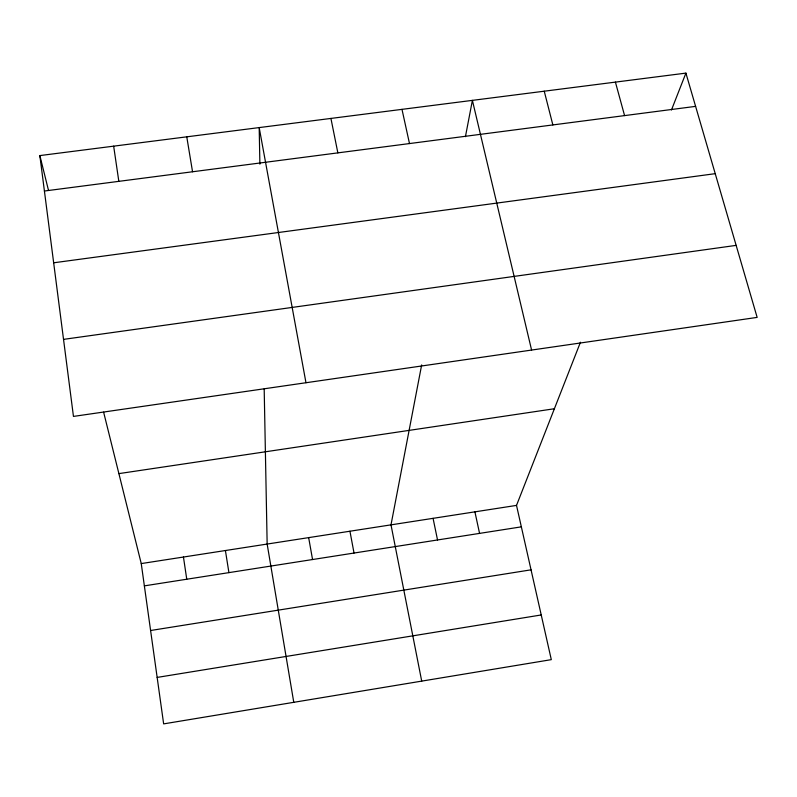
<?xml version="1.0" encoding="UTF-8"?>
<svg xmlns="http://www.w3.org/2000/svg" width="797" height="797" viewBox="0 0 797 797"><rect width="100%" height="100%" fill="white"/><g stroke="black" fill="none" stroke-linecap="round" stroke-linejoin="round"><path stroke-width="1.2" d="M421.663 364.926L390.998 524.854L421.713 681.126M465.428 136.666L472.392 100.372L531.589 350.062M103.62 412.169L141.248 563.579L163.644 723.885L551.305 659.647L516.516 505.398L580.455 342.232M671.463 109.986L685.908 73.115L39.85 155.584L73.454 416.413L757.15 317.395L685.908 73.115M157.148 677.42L541.223 614.965M150.603 630.507L531.051 569.825M144.367 585.865L521.358 526.847M141.248 563.579L516.516 505.398M118.892 473.617L554.393 408.741M63.531 339.373L736.149 245.376M53.668 262.791L715.238 173.666M44.413 191.021L695.612 106.37M615.414 82.111L624.579 115.605M544.241 91.197L552.859 124.93M39.85 155.584L48.507 190.403M401.987 109.358L409.489 143.56M474.912 511.843L479.565 533.392M433.07 518.329L437.533 539.967M330.924 118.424L337.858 152.875M349.943 531.22L354.027 553.038M305.978 382.739L259.184 127.58L259.892 164.162M308.658 537.616L312.554 559.534M293.774 702.326L267.154 544.052L264.186 388.916M186.767 136.825L192.545 171.763M225.412 550.528L228.918 572.625M183.449 557.033L186.757 579.22M113.662 146.16L118.833 181.347"/></g></svg>
